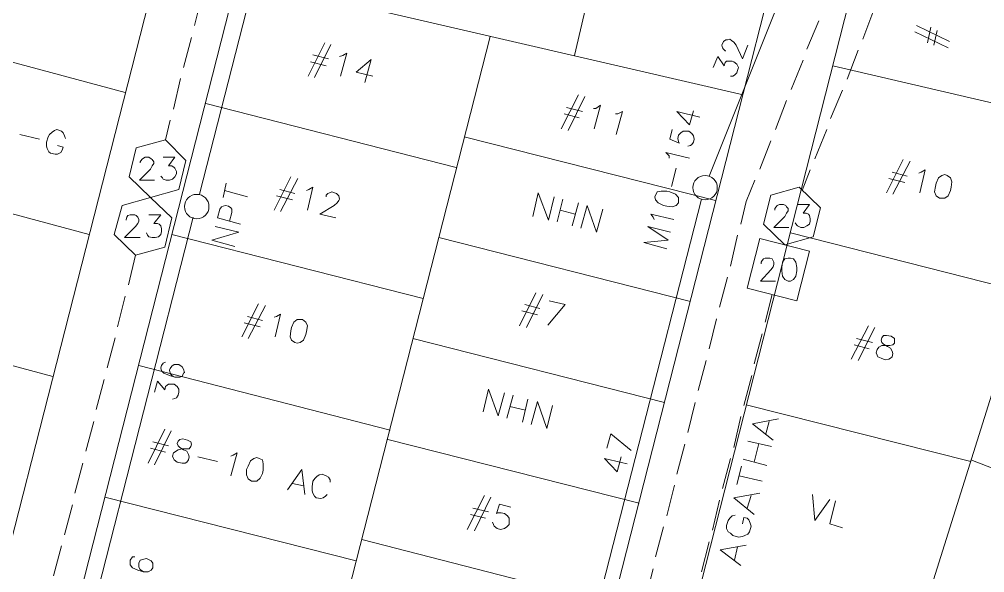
# Model space of a CAD drawing. Header units: millimetres. Extents: x 3.6 to 37.8, y 0.6 to 28.7.
# Drawn here: x 19.08 to 24.19, y 20.15 to 23.07 of the extents above; entities that cross this region are included whole.
import ezdxf

# ---------------------------------------------------------------- set-up
doc = ezdxf.new("R2010")
doc.units = ezdxf.units.MM
for name, color, linetype, true_color in [('PDF_S45$Cable-565', 23, 'Continuous', 0xdd8a6e), ('PDF_S45$LOTS', 254, 'Continuous', 0xdcdcdc), ('PDF_S45$ROAD', 8, 'Continuous', 0x808080), ('PDF_S45$SDU', 157, 'Continuous', 0x396472)]:
    doc.layers.add(name, color=color, linetype=linetype, true_color=true_color)
for name, color, linetype in [('PDF_S45$NAME-ROAD', 7, 'Continuous'), ('PDF_S45$Passives-TapOffs', 7, 'Continuous'), ('PDF_S45$POLE', 7, 'Continuous'), ('PDF_S45$strand', 7, 'Continuous')]:
    doc.layers.add(name, color=color, linetype=linetype)

msp = doc.modelspace()

# ---------------------------------------------------------------- linework, layer by layer
at = {"layer": 'PDF_S45$Cable-565', "lineweight": 13}
for points in [[(20.0472, 23.1993), (20.0097, 23.0409)], [(23.6041, 23.1243), (23.5457, 22.97)], [(23.3122, 23.0659), (23.2497, 22.9158)], [(19.993, 22.9783), (19.9513, 22.8199)], [(23.5207, 22.9116), (23.4623, 22.7573)], [(23.2288, 22.8574), (23.1663, 22.7031)], [(19.9346, 22.7615), (19.8971, 22.5989)], [(23.4373, 22.6989), (23.3747, 22.5488)], [(23.1412, 22.6447), (23.0829, 22.4905)], [(19.8804, 22.5405), (19.8554, 22.4362)], [(23.3539, 22.4905), (23.2914, 22.3362)], [(23.0578, 22.4321), (22.9995, 22.282)], [(23.2663, 22.2778), (23.2246, 22.1694)], [(22.8994, 21.9901), (22.9286, 22.111), (22.9744, 22.2236)], [(22.8452, 21.7691), (22.8827, 21.9317)], [(19.697, 21.8274), (19.6594, 21.669)], [(22.7868, 21.5522), (22.8285, 21.7107)], [(19.6428, 21.6106), (19.6011, 21.448)], [(23.0287, 21.473), (23.0662, 21.619)], [(22.7326, 21.3312), (22.7701, 21.4897)], [(22.9703, 21.252), (23.012, 21.4105)], [(19.5885, 21.3896), (19.5468, 21.2312)], [(22.6742, 21.1102), (22.7159, 21.2687)], [(19.5302, 21.1686), (19.4885, 21.0102)], [(22.9161, 21.031), (22.9578, 21.1895)], [(22.62, 20.8892), (22.6575, 21.0477)], [(19.476, 20.9476), (19.4343, 20.7892)], [(22.8619, 20.81), (22.8994, 20.9726)], [(22.5616, 20.6682), (22.6033, 20.8267)], [(22.8035, 20.5932), (22.8452, 20.7516)], [(19.4176, 20.7266), (19.3759, 20.5682)], [(22.5074, 20.4472), (22.5491, 20.6099)], [(19.3634, 20.5056), (19.3217, 20.3472)], [(22.7493, 20.3722), (22.7868, 20.5306)], [(22.449, 20.2304), (22.4907, 20.3889)], [(19.305, 20.2888), (19.2633, 20.1303)], [(22.6909, 20.1512), (22.7326, 20.3096)], [(22.3948, 20.0094), (22.4365, 20.1679)]]:
    msp.add_lwpolyline(points, dxfattribs=at)
at = {"layer": 'PDF_S45$LOTS', "lineweight": 0}
for points in [[(22.0196, 22.8824), (22.2656, 23.9416)], [(22.9119, 22.6739), (20.2349, 23.2952)], [(19.6428, 22.6864), (18.3418, 23.0367)], [(19.1799, 19.1588), (20.5101, 18.821), (21.5734, 22.9825)], [(23.3873, 22.8282), (24.8621, 22.485)], [(20.0681, 22.6281), (21.3941, 22.2903)], [(22.7076, 16.2524), (24.6799, 22.528)], [(22.766, 22.1152), (21.4358, 22.4529)], [(19.4509, 21.9359), (18.1458, 22.2861)], [(19.8888, 21.9359), (21.2189, 21.5981)], [(22.6325, 21.5814), (21.3023, 21.9192)], [(24.3964, 21.6315), (23.1621, 21.9442)], [(19.2591, 21.1853), (17.9498, 21.5356)], [(22.4949, 21.0477), (21.1647, 21.3854)], [(19.7136, 21.2437), (21.0438, 20.9017)], [(24.117, 20.735), (22.9286, 21.0352)], [(22.3615, 20.514), (21.0313, 20.8517)], [(25.2887, 20.2888), (24.117, 20.7433)], [(19.5343, 20.5473), (20.8645, 20.2096)], [(22.2239, 19.9802), (20.8937, 20.3221)]]:
    msp.add_lwpolyline(points, dxfattribs=at)
at = {"layer": 'PDF_S45$NAME-ROAD', "lineweight": 9}
for points in [[(23.0704, 20.8475), (22.9619, 20.9351), (23.0995, 20.9601)], [(23.0495, 20.9476), (23.0328, 20.8809)], [(23.062, 20.8142), (22.9369, 20.8434)], [(22.9953, 20.8309), (22.9703, 20.7308)], [(23.037, 20.7141), (22.9119, 20.7475)], [(22.9036, 20.7099), (22.8785, 20.614)], [(23.012, 20.6307), (22.891, 20.6599)], [(22.9703, 20.4556), (22.8619, 20.5431), (22.9995, 20.5682)], [(22.9536, 20.5557), (22.9327, 20.4889)], [(22.9077, 20.4055), (22.9161, 20.4389), (22.9327, 20.4347), (22.9411, 20.4264), (22.9494, 20.4097), (22.9536, 20.393), (22.9453, 20.3638), (22.9369, 20.3513), (22.9202, 20.343), (22.9077, 20.3388), (22.8869, 20.3347), (22.8577, 20.343), (22.8452, 20.3555), (22.8327, 20.3638), (22.8243, 20.3805), (22.8243, 20.3972), (22.8327, 20.4222), (22.841, 20.4347), (22.8535, 20.4472), (22.8702, 20.4514)], [(22.8994, 20.1845), (22.791, 20.2679), (22.9286, 20.293)], [(22.8827, 20.2846), (22.866, 20.2137)]]:
    msp.add_lwpolyline(points, dxfattribs=at)
at = {"layer": 'PDF_S45$Passives-TapOffs', "lineweight": 9}
for points in [[(19.9263, 22.1735), (19.7762, 22.1318), (19.6636, 22.2403), (19.7011, 22.3945), (19.8554, 22.4362), (19.9638, 22.3278)], [(23.0578, 22.1444), (23.208, 22.1861), (23.3205, 22.0776), (23.283, 21.9234), (23.1329, 21.8817), (23.0203, 21.9901)], [(19.8512, 21.8691), (19.697, 21.8274), (19.5844, 21.9359), (19.6261, 22.0901), (19.7762, 22.1318), (19.8888, 22.0234)], [(22.9327, 21.6523), (22.9995, 21.915), (23.2622, 21.8483), (23.1954, 21.5856)], [(23.1496, 21.8108), (23.1621, 21.8108), (23.1788, 21.8066), (23.1913, 21.7899), (23.1954, 21.7607), (23.1954, 21.7441), (23.1913, 21.7149), (23.1788, 21.6982), (23.1621, 21.6898), (23.1496, 21.6898), (23.1329, 21.6982), (23.1204, 21.7149), (23.1162, 21.7441), (23.1162, 21.7607), (23.1204, 21.7899), (23.1329, 21.8066)]]:
    msp.add_lwpolyline(points, close=True, dxfattribs=at)
for points in [[(19.722, 22.3153), (19.722, 22.3195), (19.7303, 22.332), (19.7345, 22.3362), (19.747, 22.3445), (19.7678, 22.3445), (19.7804, 22.3362), (19.7845, 22.332), (19.7929, 22.3195), (19.7929, 22.3112), (19.7845, 22.2986), (19.7762, 22.282), (19.7178, 22.2236), (19.797, 22.2236)], [(19.8429, 22.3445), (19.9055, 22.3445), (19.8721, 22.2986), (19.8888, 22.2986), (19.9013, 22.2903), (19.9055, 22.2861), (19.9138, 22.2695), (19.9138, 22.2569), (19.9055, 22.2403), (19.8929, 22.2278), (19.8763, 22.2236), (19.8596, 22.2236), (19.8429, 22.2278), (19.8387, 22.2361), (19.8304, 22.2444)], [(23.0787, 22.0651), (23.0787, 22.0735), (23.087, 22.0818), (23.0912, 22.0901), (23.1037, 22.0943), (23.1246, 22.0943), (23.1371, 22.0901), (23.1412, 22.0818), (23.1496, 22.0735), (23.1496, 22.061), (23.1412, 22.0485), (23.1329, 22.0318), (23.0745, 21.9734), (23.1537, 21.9734)], [(23.1996, 22.0943), (23.2622, 22.0943), (23.2288, 22.0485), (23.2455, 22.0485), (23.258, 22.0443), (23.2622, 22.0359), (23.2663, 22.0193), (23.2663, 22.0068), (23.2622, 21.9901), (23.2497, 21.9817), (23.233, 21.9734), (23.2163, 21.9734), (23.1996, 21.9817), (23.1954, 21.9859), (23.1871, 21.9984)], [(19.6469, 22.0109), (19.6469, 22.0151), (19.6511, 22.0276), (19.6553, 22.0359), (19.6678, 22.0401), (19.6928, 22.0401), (19.7011, 22.0359), (19.7095, 22.0276), (19.7136, 22.0151), (19.7136, 22.0068), (19.7095, 21.9942), (19.697, 21.9776), (19.6386, 21.9192), (19.722, 21.9192)], [(19.7678, 22.0401), (19.8304, 22.0401), (19.7929, 21.9942), (19.8137, 21.9942), (19.8221, 21.9901), (19.8304, 21.9817), (19.8346, 21.9651), (19.8346, 21.9525), (19.8304, 21.9359), (19.8179, 21.9234), (19.8012, 21.9192), (19.7845, 21.9192), (19.7678, 21.9234), (19.7595, 21.9317), (19.7553, 21.9442)], [(23.0078, 21.7816), (23.0078, 21.7899), (23.012, 21.7983), (23.0203, 21.8066), (23.0287, 21.8108), (23.0537, 21.8108), (23.0662, 21.8066), (23.0745, 21.7899), (23.0745, 21.7774), (23.0704, 21.7649), (23.0578, 21.7482), (23.0036, 21.6898), (23.0829, 21.6898)]]:
    msp.add_lwpolyline(points, dxfattribs=at)
at = {"layer": 'PDF_S45$POLE', "lineweight": 0}
for points in [[(22.6492, 22.5905), (22.6283, 22.5155), (22.5616, 22.5864), (22.6826, 22.5572)], [(22.62, 22.4029), (22.6325, 22.4071), (22.6409, 22.4112), (22.6492, 22.4237), (22.6534, 22.4404), (22.6492, 22.4571), (22.6409, 22.4696), (22.6242, 22.4821), (22.595, 22.4821), (22.5825, 22.4738), (22.57, 22.4613), (22.5658, 22.4446), (22.57, 22.4279), (22.5741, 22.4196), (22.5241, 22.4404), (22.5366, 22.4905)], [(22.5199, 22.3403), (22.5199, 22.3528), (22.5033, 22.3695), (22.6283, 22.3403)], [(22.5575, 22.2861), (22.5324, 22.1902)], [(20.1765, 22.2069), (20.1598, 22.1318)], [(20.2891, 22.136), (20.1682, 22.1694)], [(20.2515, 21.9901), (20.1306, 22.0234), (20.1431, 22.0693), (20.1515, 22.0818), (20.1598, 22.086), (20.1723, 22.0901), (20.189, 22.086), (20.2015, 22.0776), (20.2057, 22.0693), (20.2057, 22.0526), (20.1932, 22.0068)], [(22.4407, 22.0151), (22.4365, 22.0276), (22.424, 22.0443), (22.545, 22.0151)], [(20.2224, 21.8733), (20.1014, 21.9067), (20.2432, 21.9484), (20.1181, 21.9776)], [(22.5074, 21.8608), (22.3865, 21.8942), (22.5158, 21.9067), (22.4073, 21.9776), (22.5283, 21.9484)], [(19.7387, 20.1512), (19.7095, 20.1595), (19.6803, 20.172), (19.6678, 20.1887), (19.6678, 20.2137), (19.6803, 20.2304), (19.6928, 20.2304)]]:
    msp.add_lwpolyline(points, dxfattribs=at)
for points in [[(22.4449, 22.136), (22.4574, 22.161), (22.4782, 22.1652), (22.5074, 22.1652), (22.5241, 22.161), (22.5533, 22.1485), (22.57, 22.1318), (22.57, 22.1027), (22.5575, 22.0901), (22.5366, 22.0818), (22.5074, 22.086), (22.4907, 22.0901), (22.4616, 22.1027), (22.449, 22.1193)], [(19.722, 20.1637), (19.7136, 20.1762), (19.7136, 20.197), (19.722, 20.2137), (19.7553, 20.2221), (19.7804, 20.2096), (19.7887, 20.197), (19.7887, 20.172), (19.7804, 20.1595), (19.7637, 20.1512), (19.7387, 20.1512)]]:
    msp.add_lwpolyline(points, close=True, dxfattribs=at)
for centre in [(22.7105, 22.1837), (20.0209, 22.0836)]:
    msp.add_circle(centre, 0.0646, dxfattribs=at)
at = {"layer": 'PDF_S45$ROAD', "lineweight": 0}
for points in [[(18.1708, 16.9196), (20.0764, 24.3794)], [(20.4892, 24.2876), (18.6128, 16.9362)], [(21.3607, 16.5943), (23.1621, 23.6663)], [(21.7777, 16.5109), (23.5749, 23.5746)]]:
    msp.add_lwpolyline(points, dxfattribs=at)
at = {"layer": 'PDF_S45$SDU', "lineweight": 0}
for points in [[(24.0044, 22.9575), (23.8293, 23.0409)], [(23.9961, 22.9241), (23.8209, 23.0075)], [(23.9043, 23.0325), (23.8876, 22.9491)], [(23.9377, 23.0159), (23.921, 22.9366)], [(20.6102, 22.774), (20.6977, 22.9491)], [(20.6435, 22.7657), (20.7311, 22.9408)], [(20.7186, 22.8657), (20.6352, 22.8866)], [(20.7769, 22.8782), (20.7936, 22.8824), (20.8145, 22.8949), (20.7811, 22.774)], [(20.7061, 22.8282), (20.6227, 22.8491)], [(20.9521, 22.774), (20.8645, 22.7949), (20.9437, 22.8616), (20.9104, 22.7406)], [(21.9487, 22.4946), (22.0404, 22.6739)], [(21.9862, 22.4863), (22.0738, 22.6656)], [(22.0613, 22.5864), (21.9779, 22.6072)], [(22.1196, 22.603), (22.1321, 22.603), (22.1572, 22.6197), (22.1238, 22.4946)], [(22.2364, 22.5738), (22.2489, 22.5738), (22.2739, 22.5864), (22.2406, 22.4654)], [(22.0446, 22.553), (21.9653, 22.5738)], [(19.2841, 22.4071), (19.3133, 22.3987), (19.3092, 22.382), (19.3008, 22.3695), (19.2841, 22.3612), (19.2716, 22.3612), (19.2466, 22.3654), (19.2383, 22.3737), (19.2299, 22.3904), (19.2258, 22.4029), (19.2258, 22.4237), (19.2341, 22.4529), (19.2424, 22.4654), (19.255, 22.4779), (19.2675, 22.4863), (19.28, 22.4905), (19.305, 22.4821), (19.3133, 22.4738), (19.3217, 22.4571), (19.3258, 22.4446)], [(19.1882, 22.4404), (19.084, 22.4654)], [(23.6708, 22.1569), (23.7584, 22.332)], [(23.7042, 22.1485), (23.7959, 22.3237)], [(23.8418, 22.2611), (23.8543, 22.2653), (23.8751, 22.2778), (23.8459, 22.1569)], [(20.4308, 22.0651), (20.5184, 22.2403)], [(20.4642, 22.0568), (20.5559, 22.2319)], [(23.7667, 22.2111), (23.6833, 22.2319)], [(23.7792, 22.2444), (23.7, 22.2653)], [(20.5393, 22.1527), (20.46, 22.1735)], [(20.6018, 22.1694), (20.6143, 22.1735), (20.6352, 22.1861), (20.606, 22.0651)], [(20.5268, 22.1193), (20.4434, 22.1402)], [(20.7061, 22.136), (20.7061, 22.1444), (20.7144, 22.1527), (20.7227, 22.1569), (20.7352, 22.161), (20.7603, 22.1527), (20.7728, 22.1402), (20.7769, 22.1235), (20.7728, 22.1152), (20.7644, 22.1027), (20.7478, 22.0901), (20.6727, 22.0443), (20.7561, 22.0234)], [(21.7986, 22.0318), (21.8277, 22.1569), (21.882, 22.0109), (21.9111, 22.136)], [(21.9278, 22.0026), (21.957, 22.1235)], [(22.007, 21.9817), (22.0404, 22.1027)], [(22.0529, 21.9692), (22.0863, 22.0901), (22.1363, 21.9484), (22.1697, 22.0693)], [(22.0237, 22.0443), (21.9445, 22.0651)], [(21.7277, 21.4522), (21.8152, 21.6273)], [(21.7652, 21.4438), (21.8528, 21.619)], [(20.2599, 21.3938), (20.3475, 21.5689)], [(20.2932, 21.3854), (20.385, 21.5606)], [(21.8361, 21.5439), (21.7569, 21.5648)], [(21.8861, 21.5856), (21.9695, 21.5648), (21.8778, 21.4563)], [(20.4308, 21.498), (20.4434, 21.5022), (20.4642, 21.5147), (20.435, 21.3938)], [(21.8236, 21.5105), (21.7402, 21.5314)], [(20.3558, 21.448), (20.2724, 21.4688)], [(20.3683, 21.4814), (20.2891, 21.5022)], [(23.4832, 21.277), (23.5749, 21.4522)], [(23.5207, 21.2687), (23.6083, 21.4438)], [(23.5791, 21.3312), (23.4998, 21.3521)], [(23.5958, 21.3646), (23.5124, 21.3854)], [(21.5359, 20.9977), (21.565, 21.1186), (21.6151, 20.9768), (21.6484, 21.0977)], [(21.6609, 20.9643), (21.6943, 21.0852)], [(21.7443, 20.9434), (21.7735, 21.0644)], [(21.7902, 20.9309), (21.8236, 21.0519), (21.8736, 20.9101), (21.9028, 21.031)], [(21.761, 21.006), (21.6776, 21.0268)], [(19.7637, 20.7266), (19.8512, 20.9059)], [(19.797, 20.7183), (19.8846, 20.8976)], [(19.8554, 20.785), (19.7762, 20.8058)], [(19.8721, 20.8184), (19.7887, 20.8392)], [(20.1306, 20.735), (20.0264, 20.76)], [(20.2015, 20.7641), (20.214, 20.7683), (20.2349, 20.7808), (20.2015, 20.6599)], [(20.5017, 20.5848), (20.5768, 20.6933), (20.5935, 20.5598)], [(20.7102, 20.5598), (20.7019, 20.5515), (20.6894, 20.5431), (20.6769, 20.539), (20.6519, 20.5431), (20.6435, 20.5515), (20.6352, 20.5682), (20.631, 20.5807), (20.631, 20.6015), (20.6352, 20.6307), (20.6477, 20.6474), (20.656, 20.6557), (20.6685, 20.6641), (20.6852, 20.6682), (20.7061, 20.6599), (20.7186, 20.6516), (20.7269, 20.639), (20.7269, 20.6265)], [(20.5851, 20.6057), (20.5268, 20.6182)], [(21.4525, 20.3763), (21.5442, 20.5557)], [(21.49, 20.368), (21.5776, 20.5473)], [(23.3706, 20.5348), (23.2914, 20.4222), (23.2788, 20.5598)], [(21.565, 20.4681), (21.4816, 20.4889)], [(21.5859, 20.4139), (21.5901, 20.4014), (21.5942, 20.393), (21.6109, 20.3805), (21.6276, 20.3763), (21.6484, 20.3805), (21.6609, 20.3889), (21.6735, 20.4014), (21.6735, 20.4347), (21.6651, 20.4472), (21.6484, 20.4597), (21.6318, 20.4639), (21.6109, 20.4639), (21.6067, 20.4597), (21.6234, 20.5098), (21.6818, 20.4931)], [(23.4373, 20.3847), (23.3706, 20.4055), (23.3998, 20.5265)], [(21.5484, 20.4347), (21.4691, 20.4556)]]:
    msp.add_lwpolyline(points, dxfattribs=at)
for points in [[(23.9794, 22.2528), (23.9919, 22.2486), (24.0086, 22.2361), (24.0169, 22.2152), (24.0127, 22.1861), (24.0086, 22.1694), (23.9961, 22.1402), (23.9794, 22.1277), (23.9502, 22.1277), (23.9335, 22.1402), (23.9252, 22.161), (23.9293, 22.1902), (23.9335, 22.2069), (23.946, 22.2361), (23.9627, 22.2486)], [(20.5518, 21.4855), (20.581, 21.4855), (20.5976, 21.473), (20.606, 21.4522), (20.6018, 21.423), (20.5976, 21.4063), (20.5851, 21.3771), (20.5685, 21.3646), (20.5518, 21.3604), (20.5393, 21.3646), (20.5226, 21.3771), (20.5142, 21.3938), (20.5184, 21.4271), (20.5226, 21.4438), (20.5351, 21.473)], [(23.6708, 21.4021), (23.6958, 21.398), (23.7125, 21.3854), (23.7125, 21.3604), (23.7042, 21.3521), (23.6875, 21.3479), (23.6458, 21.3479), (23.6291, 21.3396), (23.6208, 21.3271), (23.6166, 21.3104), (23.6208, 21.2979), (23.6249, 21.2895), (23.6416, 21.2812), (23.6625, 21.2729), (23.6833, 21.277), (23.6917, 21.2812), (23.7, 21.2895), (23.7042, 21.3062), (23.7, 21.3187), (23.6917, 21.3354), (23.675, 21.3437), (23.6541, 21.3563), (23.6458, 21.3646), (23.6416, 21.3771), (23.6458, 21.3896), (23.6541, 21.4021)], [(19.9471, 20.8559), (19.9722, 20.8475), (19.9888, 20.8392), (19.993, 20.8267), (19.9888, 20.8142), (19.9805, 20.8017), (19.943, 20.8017), (19.9221, 20.7975), (19.8971, 20.7808), (19.8929, 20.7641), (19.8971, 20.7516), (19.9013, 20.7433), (19.918, 20.7308), (19.943, 20.7266), (19.9597, 20.7266), (19.968, 20.7308), (19.9763, 20.7433), (19.9805, 20.76), (19.9763, 20.7725), (19.968, 20.7892), (19.9513, 20.7975), (19.9305, 20.81), (19.9221, 20.8184), (19.918, 20.8309), (19.9221, 20.8434), (19.9305, 20.8517)], [(20.3391, 20.7558), (20.3516, 20.7516), (20.3683, 20.7433), (20.3725, 20.7224), (20.3725, 20.6891), (20.3683, 20.6724), (20.3558, 20.6474), (20.3391, 20.6307), (20.3099, 20.6307), (20.2932, 20.6432), (20.2849, 20.6641), (20.2849, 20.6933), (20.2932, 20.7099), (20.3058, 20.7391), (20.3224, 20.7516)]]:
    msp.add_lwpolyline(points, close=True, dxfattribs=at)
at = {"layer": 'PDF_S45$strand', "color": 254, "lineweight": 0, "true_color": 0xdcdcdc}
for points in [[(20.7019, 24.7547), (20.0347, 22.1485)], [(23.479, 24.1125), (22.7326, 22.2444)], [(22.6909, 22.1235), (21.9904, 19.3798)], [(20.0014, 22.0276), (19.476, 19.9677)]]:
    msp.add_lwpolyline(points, dxfattribs=at)
at = {"layer": 'PDF_S45$strand', "lineweight": 0}
for points in [[(22.8202, 22.9074), (22.816, 22.9074), (22.8077, 22.9158), (22.8035, 22.9241), (22.7993, 22.9366), (22.8077, 22.9575), (22.8202, 22.9658), (22.8285, 22.9658), (22.841, 22.97), (22.8494, 22.9616), (22.8619, 22.9533), (22.8744, 22.9366), (22.9077, 22.8657), (22.9369, 22.9366)], [(22.7534, 22.8199), (22.7785, 22.8782), (22.8118, 22.8282), (22.816, 22.8449), (22.8243, 22.8532), (22.8535, 22.8532), (22.8619, 22.8491), (22.8785, 22.8365), (22.8869, 22.8199), (22.8827, 22.8032), (22.8785, 22.7907), (22.866, 22.7782), (22.8577, 22.774), (22.8452, 22.774)], [(19.9055, 21.1811), (19.8763, 21.1895), (19.8471, 21.202), (19.8346, 21.2145), (19.8304, 21.2312), (19.8346, 21.2437), (19.8429, 21.2562), (19.8554, 21.2604)], [(19.797, 21.1019), (19.8137, 21.1603), (19.8512, 21.1144), (19.8554, 21.1311), (19.8638, 21.1394), (19.8721, 21.1436), (19.9013, 21.1436), (19.918, 21.1311), (19.9263, 21.1186), (19.9263, 21.1019), (19.9221, 21.0852), (19.9138, 21.0727), (19.9055, 21.0685), (19.8929, 21.0644)], [(22.1905, 20.8058), (22.2114, 20.8809), (22.3198, 20.7933)], [(22.2656, 20.76), (22.2447, 20.6807), (22.178, 20.7516), (22.2989, 20.7224)]]:
    msp.add_lwpolyline(points, dxfattribs=at)
msp.add_lwpolyline([(19.8888, 21.1895), (19.8804, 21.202), (19.8763, 21.2187), (19.8804, 21.227), (19.8888, 21.2395), (19.9013, 21.2478), (19.9263, 21.2478), (19.943, 21.2353), (19.9513, 21.2228), (19.9555, 21.2061), (19.9513, 21.202), (19.943, 21.1853), (19.9305, 21.1811), (19.9055, 21.1811)], close=True, dxfattribs=at)

doc.saveas('drawing.dxf')
